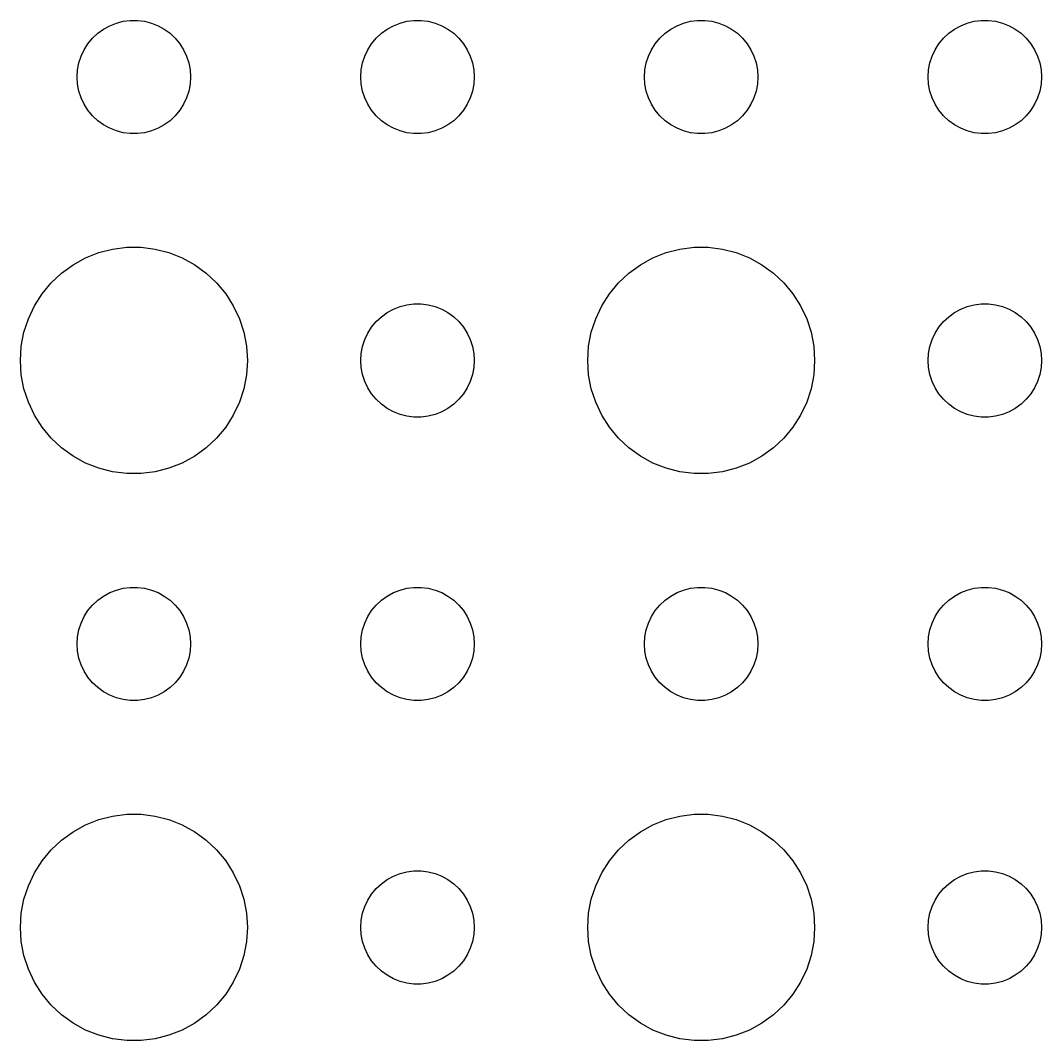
# Model space of a CAD drawing. Header units: metres. Extents: x -104 to 104, y -104 to 104.
# Drawn here: x 19.5 to 46.5, y 19.51 to 46.5 of the extents above; entities that cross this region are included whole.
import ezdxf

# ---------------------------------------------------------------- set-up
doc = ezdxf.new("R2010")
doc.units = ezdxf.units.M

msp = doc.modelspace()

# ---------------------------------------------------------------- linework, layer by layer
for p, q in [((22.0365, 46.4266), (22.2189, 46.4734)), ((22.2189, 46.4734), (22.4058, 46.497)), ((22.4058, 46.497), (22.5942, 46.497)), ((22.5942, 46.497), (22.7811, 46.4734)), ((22.7811, 46.4734), (22.9635, 46.4266)), ((29.5365, 46.4266), (29.7189, 46.4734)), ((29.7189, 46.4734), (29.9058, 46.497)), ((29.9058, 46.497), (30.0942, 46.497)), ((30.0942, 46.497), (30.2811, 46.4734)), ((30.2811, 46.4734), (30.4635, 46.4266)), ((37.0365, 46.4266), (37.2189, 46.4734)), ((37.2189, 46.4734), (37.4058, 46.497)), ((37.4058, 46.497), (37.5942, 46.497)), ((37.5942, 46.497), (37.7811, 46.4734)), ((37.7811, 46.4734), (37.9635, 46.4266)), ((44.5365, 46.4266), (44.7189, 46.4734)), ((44.7189, 46.4734), (44.9058, 46.497)), ((44.9058, 46.497), (45.0942, 46.497)), ((45.0942, 46.497), (45.2811, 46.4734)), ((45.2811, 46.4734), (45.4635, 46.4266)), ((21.5439, 46.1558), (21.6963, 46.2665)), ((21.6963, 46.2665), (21.8613, 46.3572)), ((21.8613, 46.3572), (22.0365, 46.4266)), ((22.9635, 46.4266), (23.1387, 46.3572)), ((23.1387, 46.3572), (23.3037, 46.2665)), ((23.3037, 46.2665), (23.4561, 46.1558)), ((29.0439, 46.1558), (29.1963, 46.2665)), ((29.1963, 46.2665), (29.3613, 46.3572)), ((29.3613, 46.3572), (29.5365, 46.4266)), ((30.4635, 46.4266), (30.6387, 46.3572)), ((30.6387, 46.3572), (30.8037, 46.2665)), ((30.8037, 46.2665), (30.9561, 46.1558)), ((36.5439, 46.1558), (36.6963, 46.2665)), ((36.6963, 46.2665), (36.8613, 46.3572)), ((36.8613, 46.3572), (37.0365, 46.4266)), ((37.9635, 46.4266), (38.1387, 46.3572)), ((38.1387, 46.3572), (38.3037, 46.2665)), ((38.3037, 46.2665), (38.4561, 46.1558)), ((44.0439, 46.1558), (44.1963, 46.2665)), ((44.1963, 46.2665), (44.3613, 46.3572)), ((44.3613, 46.3572), (44.5365, 46.4266)), ((45.4635, 46.4266), (45.6387, 46.3572)), ((45.6387, 46.3572), (45.8037, 46.2665)), ((45.8037, 46.2665), (45.9561, 46.1558)), ((21.2865, 45.8817), (21.4065, 46.0268)), ((21.4065, 46.0268), (21.5439, 46.1558)), ((23.4561, 46.1558), (23.5934, 46.0268)), ((23.5934, 46.0268), (23.7135, 45.8817)), ((28.7865, 45.8817), (28.9065, 46.0268)), ((28.9065, 46.0268), (29.0439, 46.1558)), ((30.9561, 46.1558), (31.0934, 46.0268)), ((31.0934, 46.0268), (31.2135, 45.8817)), ((36.2865, 45.8817), (36.4065, 46.0268)), ((36.4065, 46.0268), (36.5439, 46.1558)), ((38.4561, 46.1558), (38.5934, 46.0268)), ((38.5934, 46.0268), (38.7135, 45.8817)), ((43.7865, 45.8817), (43.9065, 46.0268)), ((43.9065, 46.0268), (44.0439, 46.1558)), ((45.9561, 46.1558), (46.0934, 46.0268)), ((46.0934, 46.0268), (46.2135, 45.8817)), ((21.1053, 45.5522), (21.1855, 45.7226)), ((21.1855, 45.7226), (21.2865, 45.8817)), ((23.7135, 45.8817), (23.8145, 45.7226)), ((23.8145, 45.7226), (23.8947, 45.5522)), ((28.6053, 45.5522), (28.6855, 45.7226)), ((28.6855, 45.7226), (28.7865, 45.8817)), ((31.2135, 45.8817), (31.3145, 45.7226)), ((31.3145, 45.7226), (31.3947, 45.5522)), ((36.1053, 45.5522), (36.1855, 45.7226)), ((36.1855, 45.7226), (36.2865, 45.8817)), ((38.7135, 45.8817), (38.8145, 45.7226)), ((38.8145, 45.7226), (38.8947, 45.5522)), ((43.6053, 45.5522), (43.6855, 45.7226)), ((43.6855, 45.7226), (43.7865, 45.8817)), ((46.2135, 45.8817), (46.3145, 45.7226)), ((46.3145, 45.7226), (46.3947, 45.5522)), ((21.0118, 45.188), (21.0471, 45.373)), ((21.0471, 45.373), (21.1053, 45.5522)), ((23.8947, 45.5522), (23.9529, 45.373)), ((23.9529, 45.373), (23.9882, 45.188)), ((28.5118, 45.188), (28.5471, 45.373)), ((28.5471, 45.373), (28.6053, 45.5522)), ((31.3947, 45.5522), (31.4529, 45.373)), ((31.4529, 45.373), (31.4882, 45.188)), ((36.0118, 45.188), (36.0471, 45.373)), ((36.0471, 45.373), (36.1053, 45.5522)), ((38.8947, 45.5522), (38.9529, 45.373)), ((38.9529, 45.373), (38.9882, 45.188)), ((43.5118, 45.188), (43.5471, 45.373)), ((43.5471, 45.373), (43.6053, 45.5522)), ((46.3947, 45.5522), (46.4529, 45.373)), ((46.4529, 45.373), (46.4882, 45.188)), ((21, 45), (21.0118, 45.188)), ((23.9882, 45.188), (24, 45)), ((28.5, 45), (28.5118, 45.188)), ((31.4882, 45.188), (31.5, 45)), ((36, 45), (36.0118, 45.188)), ((38.9882, 45.188), (39, 45)), ((43.5, 45), (43.5118, 45.188)), ((46.4882, 45.188), (46.5, 45)), ((21.0118, 44.812), (21, 45)), ((24, 45), (23.9882, 44.812)), ((28.5118, 44.812), (28.5, 45)), ((31.5, 45), (31.4882, 44.812)), ((36.0118, 44.812), (36, 45)), ((39, 45), (38.9882, 44.812)), ((43.5118, 44.812), (43.5, 45)), ((46.5, 45), (46.4882, 44.812)), ((21.0471, 44.627), (21.0118, 44.812)), ((21.1053, 44.4478), (21.0471, 44.627)), ((23.9529, 44.627), (23.8947, 44.4478)), ((23.9882, 44.812), (23.9529, 44.627)), ((28.5471, 44.627), (28.5118, 44.812)), ((28.6053, 44.4478), (28.5471, 44.627)), ((31.4529, 44.627), (31.3947, 44.4478)), ((31.4882, 44.812), (31.4529, 44.627)), ((36.0471, 44.627), (36.0118, 44.812)), ((36.1053, 44.4478), (36.0471, 44.627)), ((38.9529, 44.627), (38.8947, 44.4478)), ((38.9882, 44.812), (38.9529, 44.627)), ((43.5471, 44.627), (43.5118, 44.812)), ((43.6053, 44.4478), (43.5471, 44.627)), ((46.4529, 44.627), (46.3947, 44.4478)), ((46.4882, 44.812), (46.4529, 44.627)), ((21.1855, 44.2774), (21.1053, 44.4478)), ((23.8947, 44.4478), (23.8145, 44.2774)), ((28.6855, 44.2774), (28.6053, 44.4478)), ((31.3947, 44.4478), (31.3145, 44.2774)), ((36.1855, 44.2774), (36.1053, 44.4478)), ((38.8947, 44.4478), (38.8145, 44.2774)), ((43.6855, 44.2774), (43.6053, 44.4478)), ((46.3947, 44.4478), (46.3145, 44.2774)), ((21.2865, 44.1183), (21.1855, 44.2774)), ((21.4065, 43.9732), (21.2865, 44.1183)), ((23.7135, 44.1183), (23.5934, 43.9732)), ((23.8145, 44.2774), (23.7135, 44.1183)), ((28.7865, 44.1183), (28.6855, 44.2774)), ((28.9065, 43.9732), (28.7865, 44.1183)), ((31.2135, 44.1183), (31.0934, 43.9732)), ((31.3145, 44.2774), (31.2135, 44.1183)), ((36.2865, 44.1183), (36.1855, 44.2774)), ((36.4065, 43.9732), (36.2865, 44.1183)), ((38.7135, 44.1183), (38.5934, 43.9732)), ((38.8145, 44.2774), (38.7135, 44.1183)), ((43.7865, 44.1183), (43.6855, 44.2774)), ((43.9065, 43.9732), (43.7865, 44.1183)), ((46.2135, 44.1183), (46.0934, 43.9732)), ((46.3145, 44.2774), (46.2135, 44.1183)), ((21.5439, 43.8442), (21.4065, 43.9732)), ((21.6963, 43.7335), (21.5439, 43.8442)), ((23.4561, 43.8442), (23.3037, 43.7335)), ((23.5934, 43.9732), (23.4561, 43.8442)), ((29.0439, 43.8442), (28.9065, 43.9732)), ((29.1963, 43.7335), (29.0439, 43.8442)), ((30.9561, 43.8442), (30.8037, 43.7335)), ((31.0934, 43.9732), (30.9561, 43.8442)), ((36.5439, 43.8442), (36.4065, 43.9732)), ((36.6963, 43.7335), (36.5439, 43.8442)), ((38.4561, 43.8442), (38.3037, 43.7335)), ((38.5934, 43.9732), (38.4561, 43.8442)), ((44.0439, 43.8442), (43.9065, 43.9732)), ((44.1963, 43.7335), (44.0439, 43.8442)), ((45.9561, 43.8442), (45.8037, 43.7335)), ((46.0934, 43.9732), (45.9561, 43.8442)), ((21.8613, 43.6428), (21.6963, 43.7335)), ((22.0365, 43.5734), (21.8613, 43.6428)), ((22.2189, 43.5266), (22.0365, 43.5734)), ((22.4058, 43.503), (22.2189, 43.5266)), ((22.5942, 43.503), (22.4058, 43.503)), ((22.7811, 43.5266), (22.5942, 43.503)), ((22.9635, 43.5734), (22.7811, 43.5266)), ((23.1387, 43.6428), (22.9635, 43.5734)), ((23.3037, 43.7335), (23.1387, 43.6428)), ((29.3613, 43.6428), (29.1963, 43.7335)), ((29.5365, 43.5734), (29.3613, 43.6428)), ((29.7189, 43.5266), (29.5365, 43.5734)), ((29.9058, 43.503), (29.7189, 43.5266)), ((30.0942, 43.503), (29.9058, 43.503)), ((30.2811, 43.5266), (30.0942, 43.503)), ((30.4635, 43.5734), (30.2811, 43.5266)), ((30.6387, 43.6428), (30.4635, 43.5734)), ((30.8037, 43.7335), (30.6387, 43.6428)), ((36.8613, 43.6428), (36.6963, 43.7335)), ((37.0365, 43.5734), (36.8613, 43.6428)), ((37.2189, 43.5266), (37.0365, 43.5734)), ((37.4058, 43.503), (37.2189, 43.5266)), ((37.5942, 43.503), (37.4058, 43.503)), ((37.7811, 43.5266), (37.5942, 43.503)), ((37.9635, 43.5734), (37.7811, 43.5266)), ((38.1387, 43.6428), (37.9635, 43.5734)), ((38.3037, 43.7335), (38.1387, 43.6428)), ((44.3613, 43.6428), (44.1963, 43.7335)), ((44.5365, 43.5734), (44.3613, 43.6428)), ((44.7189, 43.5266), (44.5365, 43.5734)), ((44.9058, 43.503), (44.7189, 43.5266)), ((45.0942, 43.503), (44.9058, 43.503)), ((45.2811, 43.5266), (45.0942, 43.503)), ((45.4635, 43.5734), (45.2811, 43.5266)), ((45.6387, 43.6428), (45.4635, 43.5734)), ((45.8037, 43.7335), (45.6387, 43.6428)), ((21.2227, 40.2145), (21.5729, 40.3532)), ((21.5729, 40.3532), (21.9379, 40.4469)), ((21.9379, 40.4469), (22.3116, 40.4941)), ((22.3116, 40.4941), (22.6884, 40.4941)), ((22.6884, 40.4941), (23.0621, 40.4469)), ((23.0621, 40.4469), (23.427, 40.3532)), ((23.427, 40.3532), (23.7773, 40.2145)), ((36.2227, 40.2145), (36.5729, 40.3532)), ((36.5729, 40.3532), (36.9379, 40.4469)), ((36.9379, 40.4469), (37.3116, 40.4941)), ((37.3116, 40.4941), (37.6884, 40.4941)), ((37.6884, 40.4941), (38.0621, 40.4469)), ((38.0621, 40.4469), (38.427, 40.3532)), ((38.427, 40.3532), (38.7773, 40.2145)), ((20.5877, 39.8115), (20.8925, 40.033)), ((20.8925, 40.033), (21.2227, 40.2145)), ((23.7773, 40.2145), (24.1075, 40.033)), ((24.1075, 40.033), (24.4123, 39.8115)), ((35.5877, 39.8115), (35.8925, 40.033)), ((35.8925, 40.033), (36.2227, 40.2145)), ((38.7773, 40.2145), (39.1075, 40.033)), ((39.1075, 40.033), (39.4123, 39.8115)), ((20.3131, 39.5536), (20.5877, 39.8115)), ((24.4123, 39.8115), (24.6869, 39.5536)), ((35.3131, 39.5536), (35.5877, 39.8115)), ((39.4123, 39.8115), (39.6869, 39.5536)), ((20.0729, 39.2634), (20.3131, 39.5536)), ((24.6869, 39.5536), (24.927, 39.2634)), ((35.0729, 39.2634), (35.3131, 39.5536)), ((39.6869, 39.5536), (39.927, 39.2634)), ((19.8711, 38.9453), (20.0729, 39.2634)), ((24.927, 39.2634), (25.1289, 38.9453)), ((34.8711, 38.9453), (35.0729, 39.2634)), ((39.927, 39.2634), (40.1289, 38.9453)), ((19.7107, 38.6044), (19.8711, 38.9453)), ((25.1289, 38.9453), (25.2893, 38.6044)), ((29.3613, 38.8572), (29.5365, 38.9266)), ((29.5365, 38.9266), (29.7189, 38.9734)), ((29.7189, 38.9734), (29.9058, 38.997)), ((29.9058, 38.997), (30.0942, 38.997)), ((30.0942, 38.997), (30.2811, 38.9734)), ((30.2811, 38.9734), (30.4635, 38.9266)), ((30.4635, 38.9266), (30.6387, 38.8572)), ((34.7107, 38.6044), (34.8711, 38.9453)), ((40.1289, 38.9453), (40.2893, 38.6044)), ((44.3613, 38.8572), (44.5365, 38.9266)), ((44.5365, 38.9266), (44.7189, 38.9734)), ((44.7189, 38.9734), (44.9058, 38.997)), ((44.9058, 38.997), (45.0942, 38.997)), ((45.0942, 38.997), (45.2811, 38.9734)), ((45.2811, 38.9734), (45.4635, 38.9266)), ((45.4635, 38.9266), (45.6387, 38.8572)), ((28.9065, 38.5268), (29.0439, 38.6558)), ((29.0439, 38.6558), (29.1963, 38.7665)), ((29.1963, 38.7665), (29.3613, 38.8572)), ((30.6387, 38.8572), (30.8037, 38.7665)), ((30.8037, 38.7665), (30.9561, 38.6558)), ((30.9561, 38.6558), (31.0934, 38.5268)), ((43.9065, 38.5268), (44.0439, 38.6558)), ((44.0439, 38.6558), (44.1963, 38.7665)), ((44.1963, 38.7665), (44.3613, 38.8572)), ((45.6387, 38.8572), (45.8037, 38.7665)), ((45.8037, 38.7665), (45.9561, 38.6558)), ((45.9561, 38.6558), (46.0934, 38.5268)), ((19.5942, 38.2461), (19.7107, 38.6044)), ((25.2893, 38.6044), (25.4057, 38.2461)), ((28.6855, 38.2226), (28.7865, 38.3817)), ((28.7865, 38.3817), (28.9065, 38.5268)), ((31.0934, 38.5268), (31.2135, 38.3817)), ((31.2135, 38.3817), (31.3145, 38.2226)), ((34.5942, 38.2461), (34.7107, 38.6044)), ((40.2893, 38.6044), (40.4057, 38.2461)), ((43.6855, 38.2226), (43.7865, 38.3817)), ((43.7865, 38.3817), (43.9065, 38.5268)), ((46.0934, 38.5268), (46.2135, 38.3817)), ((46.2135, 38.3817), (46.3145, 38.2226)), ((19.5237, 37.876), (19.5942, 38.2461)), ((25.4057, 38.2461), (25.4763, 37.876)), ((28.6053, 38.0522), (28.6855, 38.2226)), ((31.3145, 38.2226), (31.3947, 38.0522)), ((34.5237, 37.876), (34.5942, 38.2461)), ((40.4057, 38.2461), (40.4763, 37.876)), ((43.6053, 38.0522), (43.6855, 38.2226)), ((46.3145, 38.2226), (46.3947, 38.0522)), ((19.5, 37.5), (19.5237, 37.876)), ((25.4763, 37.876), (25.5, 37.5)), ((28.5118, 37.688), (28.5471, 37.873)), ((28.5471, 37.873), (28.6053, 38.0522)), ((31.3947, 38.0522), (31.4529, 37.873)), ((31.4529, 37.873), (31.4882, 37.688)), ((34.5, 37.5), (34.5237, 37.876)), ((40.4763, 37.876), (40.5, 37.5)), ((43.5118, 37.688), (43.5471, 37.873)), ((43.5471, 37.873), (43.6053, 38.0522)), ((46.3947, 38.0522), (46.4529, 37.873)), ((46.4529, 37.873), (46.4882, 37.688)), ((28.5, 37.5), (28.5118, 37.688)), ((31.4882, 37.688), (31.5, 37.5)), ((43.5, 37.5), (43.5118, 37.688)), ((46.4882, 37.688), (46.5, 37.5)), ((19.5237, 37.124), (19.5, 37.5)), ((25.5, 37.5), (25.4763, 37.124)), ((28.5118, 37.312), (28.5, 37.5)), ((28.5471, 37.127), (28.5118, 37.312)), ((31.4882, 37.312), (31.4529, 37.127)), ((31.5, 37.5), (31.4882, 37.312)), ((34.5237, 37.124), (34.5, 37.5)), ((40.5, 37.5), (40.4763, 37.124)), ((43.5118, 37.312), (43.5, 37.5)), ((43.5471, 37.127), (43.5118, 37.312)), ((46.4882, 37.312), (46.4529, 37.127)), ((46.5, 37.5), (46.4882, 37.312)), ((19.5942, 36.7539), (19.5237, 37.124)), ((25.4763, 37.124), (25.4057, 36.7539)), ((28.6053, 36.9478), (28.5471, 37.127)), ((31.4529, 37.127), (31.3947, 36.9478)), ((34.5942, 36.7539), (34.5237, 37.124)), ((40.4763, 37.124), (40.4057, 36.7539)), ((43.6053, 36.9478), (43.5471, 37.127)), ((46.4529, 37.127), (46.3947, 36.9478)), ((19.7107, 36.3956), (19.5942, 36.7539)), ((25.4057, 36.7539), (25.2893, 36.3956)), ((28.6855, 36.7774), (28.6053, 36.9478)), ((28.7865, 36.6183), (28.6855, 36.7774)), ((31.3145, 36.7774), (31.2135, 36.6183)), ((31.3947, 36.9478), (31.3145, 36.7774)), ((34.7107, 36.3956), (34.5942, 36.7539)), ((40.4057, 36.7539), (40.2893, 36.3956)), ((43.6855, 36.7774), (43.6053, 36.9478)), ((43.7865, 36.6183), (43.6855, 36.7774)), ((46.3145, 36.7774), (46.2135, 36.6183)), ((46.3947, 36.9478), (46.3145, 36.7774)), ((28.9065, 36.4732), (28.7865, 36.6183)), ((29.0439, 36.3442), (28.9065, 36.4732)), ((31.0934, 36.4732), (30.9561, 36.3442)), ((31.2135, 36.6183), (31.0934, 36.4732)), ((43.9065, 36.4732), (43.7865, 36.6183)), ((44.0439, 36.3442), (43.9065, 36.4732)), ((46.0934, 36.4732), (45.9561, 36.3442)), ((46.2135, 36.6183), (46.0934, 36.4732)), ((19.8711, 36.0547), (19.7107, 36.3956)), ((25.2893, 36.3956), (25.1289, 36.0547)), ((29.1963, 36.2335), (29.0439, 36.3442)), ((29.3613, 36.1428), (29.1963, 36.2335)), ((30.8037, 36.2335), (30.6387, 36.1428)), ((30.9561, 36.3442), (30.8037, 36.2335)), ((34.8711, 36.0547), (34.7107, 36.3956)), ((40.2893, 36.3956), (40.1289, 36.0547)), ((44.1963, 36.2335), (44.0439, 36.3442)), ((44.3613, 36.1428), (44.1963, 36.2335)), ((45.8037, 36.2335), (45.6387, 36.1428)), ((45.9561, 36.3442), (45.8037, 36.2335)), ((20.0729, 35.7366), (19.8711, 36.0547)), ((25.1289, 36.0547), (24.927, 35.7366)), ((29.5365, 36.0734), (29.3613, 36.1428)), ((29.7189, 36.0266), (29.5365, 36.0734)), ((29.9058, 36.003), (29.7189, 36.0266)), ((30.0942, 36.003), (29.9058, 36.003)), ((30.2811, 36.0266), (30.0942, 36.003)), ((30.4635, 36.0734), (30.2811, 36.0266)), ((30.6387, 36.1428), (30.4635, 36.0734)), ((35.0729, 35.7366), (34.8711, 36.0547)), ((40.1289, 36.0547), (39.927, 35.7366)), ((44.5365, 36.0734), (44.3613, 36.1428)), ((44.7189, 36.0266), (44.5365, 36.0734)), ((44.9058, 36.003), (44.7189, 36.0266)), ((45.0942, 36.003), (44.9058, 36.003)), ((45.2811, 36.0266), (45.0942, 36.003)), ((45.4635, 36.0734), (45.2811, 36.0266)), ((45.6387, 36.1428), (45.4635, 36.0734)), ((20.3131, 35.4464), (20.0729, 35.7366)), ((24.927, 35.7366), (24.6869, 35.4464)), ((35.3131, 35.4464), (35.0729, 35.7366)), ((39.927, 35.7366), (39.6869, 35.4464)), ((20.5877, 35.1885), (20.3131, 35.4464)), ((24.6869, 35.4464), (24.4123, 35.1885)), ((35.5877, 35.1885), (35.3131, 35.4464)), ((39.6869, 35.4464), (39.4123, 35.1885)), ((20.8925, 34.967), (20.5877, 35.1885)), ((24.4123, 35.1885), (24.1075, 34.967)), ((35.8925, 34.967), (35.5877, 35.1885)), ((39.4123, 35.1885), (39.1075, 34.967)), ((21.2227, 34.7855), (20.8925, 34.967)), ((24.1075, 34.967), (23.7773, 34.7855)), ((36.2227, 34.7855), (35.8925, 34.967)), ((39.1075, 34.967), (38.7773, 34.7855)), ((21.5729, 34.6468), (21.2227, 34.7855)), ((21.9379, 34.5531), (21.5729, 34.6468)), ((23.427, 34.6468), (23.0621, 34.5531)), ((23.7773, 34.7855), (23.427, 34.6468)), ((36.5729, 34.6468), (36.2227, 34.7855)), ((36.9379, 34.5531), (36.5729, 34.6468)), ((38.427, 34.6468), (38.0621, 34.5531)), ((38.7773, 34.7855), (38.427, 34.6468)), ((22.3116, 34.5059), (21.9379, 34.5531)), ((22.6884, 34.5059), (22.3116, 34.5059)), ((23.0621, 34.5531), (22.6884, 34.5059)), ((37.3116, 34.5059), (36.9379, 34.5531)), ((37.6884, 34.5059), (37.3116, 34.5059)), ((38.0621, 34.5531), (37.6884, 34.5059)), ((21.6963, 31.2665), (21.8613, 31.3572)), ((21.8613, 31.3572), (22.0365, 31.4266)), ((22.0365, 31.4266), (22.2189, 31.4734)), ((22.2189, 31.4734), (22.4058, 31.497)), ((22.4058, 31.497), (22.5942, 31.497)), ((22.5942, 31.497), (22.7811, 31.4734)), ((22.7811, 31.4734), (22.9635, 31.4266)), ((22.9635, 31.4266), (23.1387, 31.3572)), ((23.1387, 31.3572), (23.3037, 31.2665)), ((29.1963, 31.2665), (29.3613, 31.3572)), ((29.3613, 31.3572), (29.5365, 31.4266)), ((29.5365, 31.4266), (29.7189, 31.4734)), ((29.7189, 31.4734), (29.9058, 31.497)), ((29.9058, 31.497), (30.0942, 31.497)), ((30.0942, 31.497), (30.2811, 31.4734)), ((30.2811, 31.4734), (30.4635, 31.4266)), ((30.4635, 31.4266), (30.6387, 31.3572)), ((30.6387, 31.3572), (30.8037, 31.2665)), ((36.6963, 31.2665), (36.8613, 31.3572)), ((36.8613, 31.3572), (37.0365, 31.4266)), ((37.0365, 31.4266), (37.2189, 31.4734)), ((37.2189, 31.4734), (37.4058, 31.497)), ((37.4058, 31.497), (37.5942, 31.497)), ((37.5942, 31.497), (37.7811, 31.4734)), ((37.7811, 31.4734), (37.9635, 31.4266)), ((37.9635, 31.4266), (38.1387, 31.3572)), ((38.1387, 31.3572), (38.3037, 31.2665)), ((44.1963, 31.2665), (44.3613, 31.3572)), ((44.3613, 31.3572), (44.5365, 31.4266)), ((44.5365, 31.4266), (44.7189, 31.4734)), ((44.7189, 31.4734), (44.9058, 31.497)), ((44.9058, 31.497), (45.0942, 31.497)), ((45.0942, 31.497), (45.2811, 31.4734)), ((45.2811, 31.4734), (45.4635, 31.4266)), ((45.4635, 31.4266), (45.6387, 31.3572)), ((45.6387, 31.3572), (45.8037, 31.2665)), ((21.4065, 31.0268), (21.5439, 31.1558)), ((21.5439, 31.1558), (21.6963, 31.2665)), ((23.3037, 31.2665), (23.4561, 31.1558)), ((23.4561, 31.1558), (23.5934, 31.0268)), ((28.9065, 31.0268), (29.0439, 31.1558)), ((29.0439, 31.1558), (29.1963, 31.2665)), ((30.8037, 31.2665), (30.9561, 31.1558)), ((30.9561, 31.1558), (31.0934, 31.0268)), ((36.4065, 31.0268), (36.5439, 31.1558)), ((36.5439, 31.1558), (36.6963, 31.2665)), ((38.3037, 31.2665), (38.4561, 31.1558)), ((38.4561, 31.1558), (38.5934, 31.0268)), ((43.9065, 31.0268), (44.0439, 31.1558)), ((44.0439, 31.1558), (44.1963, 31.2665)), ((45.8037, 31.2665), (45.9561, 31.1558)), ((45.9561, 31.1558), (46.0934, 31.0268)), ((21.1855, 30.7226), (21.2865, 30.8817)), ((21.2865, 30.8817), (21.4065, 31.0268)), ((23.5934, 31.0268), (23.7135, 30.8817)), ((23.7135, 30.8817), (23.8145, 30.7226)), ((28.6855, 30.7226), (28.7865, 30.8817)), ((28.7865, 30.8817), (28.9065, 31.0268)), ((31.0934, 31.0268), (31.2135, 30.8817)), ((31.2135, 30.8817), (31.3145, 30.7226)), ((36.1855, 30.7226), (36.2865, 30.8817)), ((36.2865, 30.8817), (36.4065, 31.0268)), ((38.5934, 31.0268), (38.7135, 30.8817)), ((38.7135, 30.8817), (38.8145, 30.7226)), ((43.6855, 30.7226), (43.7865, 30.8817)), ((43.7865, 30.8817), (43.9065, 31.0268)), ((46.0934, 31.0268), (46.2135, 30.8817)), ((46.2135, 30.8817), (46.3145, 30.7226)), ((21.0471, 30.373), (21.1053, 30.5522)), ((21.1053, 30.5522), (21.1855, 30.7226)), ((23.8145, 30.7226), (23.8947, 30.5522)), ((23.8947, 30.5522), (23.9529, 30.373)), ((28.5471, 30.373), (28.6053, 30.5522)), ((28.6053, 30.5522), (28.6855, 30.7226)), ((31.3145, 30.7226), (31.3947, 30.5522)), ((31.3947, 30.5522), (31.4529, 30.373)), ((36.0471, 30.373), (36.1053, 30.5522)), ((36.1053, 30.5522), (36.1855, 30.7226)), ((38.8145, 30.7226), (38.8947, 30.5522)), ((38.8947, 30.5522), (38.9529, 30.373)), ((43.5471, 30.373), (43.6053, 30.5522)), ((43.6053, 30.5522), (43.6855, 30.7226)), ((46.3145, 30.7226), (46.3947, 30.5522)), ((46.3947, 30.5522), (46.4529, 30.373)), ((21.0118, 30.188), (21.0471, 30.373)), ((23.9529, 30.373), (23.9882, 30.188)), ((28.5118, 30.188), (28.5471, 30.373)), ((31.4529, 30.373), (31.4882, 30.188)), ((36.0118, 30.188), (36.0471, 30.373)), ((38.9529, 30.373), (38.9882, 30.188)), ((43.5118, 30.188), (43.5471, 30.373)), ((46.4529, 30.373), (46.4882, 30.188)), ((21, 30), (21.0118, 30.188)), ((21.0118, 29.812), (21, 30)), ((23.9882, 30.188), (24, 30)), ((24, 30), (23.9882, 29.812)), ((28.5, 30), (28.5118, 30.188)), ((28.5118, 29.812), (28.5, 30)), ((31.4882, 30.188), (31.5, 30)), ((31.5, 30), (31.4882, 29.812)), ((36, 30), (36.0118, 30.188)), ((36.0118, 29.812), (36, 30)), ((38.9882, 30.188), (39, 30)), ((39, 30), (38.9882, 29.812)), ((43.5, 30), (43.5118, 30.188)), ((43.5118, 29.812), (43.5, 30)), ((46.4882, 30.188), (46.5, 30)), ((46.5, 30), (46.4882, 29.812)), ((21.0471, 29.627), (21.0118, 29.812)), ((23.9882, 29.812), (23.9529, 29.627)), ((28.5471, 29.627), (28.5118, 29.812)), ((31.4882, 29.812), (31.4529, 29.627)), ((36.0471, 29.627), (36.0118, 29.812)), ((38.9882, 29.812), (38.9529, 29.627)), ((43.5471, 29.627), (43.5118, 29.812)), ((46.4882, 29.812), (46.4529, 29.627)), ((21.1053, 29.4478), (21.0471, 29.627)), ((21.1855, 29.2774), (21.1053, 29.4478)), ((23.8947, 29.4478), (23.8145, 29.2774)), ((23.9529, 29.627), (23.8947, 29.4478)), ((28.6053, 29.4478), (28.5471, 29.627)), ((28.6855, 29.2774), (28.6053, 29.4478)), ((31.3947, 29.4478), (31.3145, 29.2774)), ((31.4529, 29.627), (31.3947, 29.4478)), ((36.1053, 29.4478), (36.0471, 29.627)), ((36.1855, 29.2774), (36.1053, 29.4478)), ((38.8947, 29.4478), (38.8145, 29.2774)), ((38.9529, 29.627), (38.8947, 29.4478)), ((43.6053, 29.4478), (43.5471, 29.627)), ((43.6855, 29.2774), (43.6053, 29.4478)), ((46.3947, 29.4478), (46.3145, 29.2774)), ((46.4529, 29.627), (46.3947, 29.4478)), ((21.2865, 29.1183), (21.1855, 29.2774)), ((23.8145, 29.2774), (23.7135, 29.1183)), ((28.7865, 29.1183), (28.6855, 29.2774)), ((31.3145, 29.2774), (31.2135, 29.1183)), ((36.2865, 29.1183), (36.1855, 29.2774)), ((38.8145, 29.2774), (38.7135, 29.1183)), ((43.7865, 29.1183), (43.6855, 29.2774)), ((46.3145, 29.2774), (46.2135, 29.1183)), ((21.4065, 28.9732), (21.2865, 29.1183)), ((21.5439, 28.8442), (21.4065, 28.9732)), ((23.5934, 28.9732), (23.4561, 28.8442)), ((23.7135, 29.1183), (23.5934, 28.9732)), ((28.9065, 28.9732), (28.7865, 29.1183)), ((29.0439, 28.8442), (28.9065, 28.9732)), ((31.0934, 28.9732), (30.9561, 28.8442)), ((31.2135, 29.1183), (31.0934, 28.9732)), ((36.4065, 28.9732), (36.2865, 29.1183)), ((36.5439, 28.8442), (36.4065, 28.9732)), ((38.5934, 28.9732), (38.4561, 28.8442)), ((38.7135, 29.1183), (38.5934, 28.9732)), ((43.9065, 28.9732), (43.7865, 29.1183)), ((44.0439, 28.8442), (43.9065, 28.9732)), ((46.0934, 28.9732), (45.9561, 28.8442)), ((46.2135, 29.1183), (46.0934, 28.9732)), ((21.6963, 28.7335), (21.5439, 28.8442)), ((21.8613, 28.6427), (21.6963, 28.7335)), ((22.0365, 28.5734), (21.8613, 28.6427)), ((23.1387, 28.6427), (22.9635, 28.5734)), ((23.3037, 28.7335), (23.1387, 28.6427)), ((23.4561, 28.8442), (23.3037, 28.7335)), ((29.1963, 28.7335), (29.0439, 28.8442)), ((29.3613, 28.6427), (29.1963, 28.7335)), ((29.5365, 28.5734), (29.3613, 28.6427)), ((30.6387, 28.6427), (30.4635, 28.5734)), ((30.8037, 28.7335), (30.6387, 28.6427)), ((30.9561, 28.8442), (30.8037, 28.7335)), ((36.6963, 28.7335), (36.5439, 28.8442)), ((36.8613, 28.6427), (36.6963, 28.7335)), ((37.0365, 28.5734), (36.8613, 28.6427)), ((38.1387, 28.6427), (37.9635, 28.5734)), ((38.3037, 28.7335), (38.1387, 28.6427)), ((38.4561, 28.8442), (38.3037, 28.7335)), ((44.1963, 28.7335), (44.0439, 28.8442)), ((44.3613, 28.6427), (44.1963, 28.7335)), ((44.5365, 28.5734), (44.3613, 28.6427)), ((45.6387, 28.6427), (45.4635, 28.5734)), ((45.8037, 28.7335), (45.6387, 28.6427)), ((45.9561, 28.8442), (45.8037, 28.7335)), ((22.2189, 28.5266), (22.0365, 28.5734)), ((22.4058, 28.503), (22.2189, 28.5266)), ((22.5942, 28.503), (22.4058, 28.503)), ((22.7811, 28.5266), (22.5942, 28.503)), ((22.9635, 28.5734), (22.7811, 28.5266)), ((29.7189, 28.5266), (29.5365, 28.5734)), ((29.9058, 28.503), (29.7189, 28.5266)), ((30.0942, 28.503), (29.9058, 28.503)), ((30.2811, 28.5266), (30.0942, 28.503)), ((30.4635, 28.5734), (30.2811, 28.5266)), ((37.2189, 28.5266), (37.0365, 28.5734)), ((37.4058, 28.503), (37.2189, 28.5266)), ((37.5942, 28.503), (37.4058, 28.503)), ((37.7811, 28.5266), (37.5942, 28.503)), ((37.9635, 28.5734), (37.7811, 28.5266)), ((44.7189, 28.5266), (44.5365, 28.5734)), ((44.9058, 28.503), (44.7189, 28.5266)), ((45.0942, 28.503), (44.9058, 28.503)), ((45.2811, 28.5266), (45.0942, 28.503)), ((45.4635, 28.5734), (45.2811, 28.5266)), ((21.5729, 25.3532), (21.9379, 25.4469)), ((21.9379, 25.4469), (22.3116, 25.4941)), ((22.3116, 25.4941), (22.6884, 25.4941)), ((22.6884, 25.4941), (23.0621, 25.4469)), ((23.0621, 25.4469), (23.427, 25.3532)), ((36.5729, 25.3532), (36.9379, 25.4469)), ((36.9379, 25.4469), (37.3116, 25.4941)), ((37.3116, 25.4941), (37.6884, 25.4941)), ((37.6884, 25.4941), (38.0621, 25.4469)), ((38.0621, 25.4469), (38.427, 25.3532)), ((20.8925, 25.033), (21.2227, 25.2145)), ((21.2227, 25.2145), (21.5729, 25.3532)), ((23.427, 25.3532), (23.7773, 25.2145)), ((23.7773, 25.2145), (24.1075, 25.033)), ((35.8925, 25.033), (36.2227, 25.2145)), ((36.2227, 25.2145), (36.5729, 25.3532)), ((38.427, 25.3532), (38.7773, 25.2145)), ((38.7773, 25.2145), (39.1075, 25.033)), ((20.5877, 24.8115), (20.8925, 25.033)), ((24.1075, 25.033), (24.4123, 24.8115)), ((35.5877, 24.8115), (35.8925, 25.033)), ((39.1075, 25.033), (39.4123, 24.8115)), ((20.3131, 24.5536), (20.5877, 24.8115)), ((24.4123, 24.8115), (24.6869, 24.5536)), ((35.3131, 24.5536), (35.5877, 24.8115)), ((39.4123, 24.8115), (39.6869, 24.5536)), ((20.0729, 24.2634), (20.3131, 24.5536)), ((24.6869, 24.5536), (24.927, 24.2634)), ((35.0729, 24.2634), (35.3131, 24.5536)), ((39.6869, 24.5536), (39.927, 24.2634)), ((19.8711, 23.9453), (20.0729, 24.2634)), ((24.927, 24.2634), (25.1289, 23.9453)), ((34.8711, 23.9453), (35.0729, 24.2634)), ((39.927, 24.2634), (40.1289, 23.9453)), ((19.7107, 23.6044), (19.8711, 23.9453)), ((25.1289, 23.9453), (25.2893, 23.6044)), ((29.0439, 23.6558), (29.1963, 23.7665)), ((29.1963, 23.7665), (29.3613, 23.8572)), ((29.3613, 23.8572), (29.5365, 23.9266)), ((29.5365, 23.9266), (29.7189, 23.9734)), ((29.7189, 23.9734), (29.9058, 23.997)), ((29.9058, 23.997), (30.0942, 23.997)), ((30.0942, 23.997), (30.2811, 23.9734)), ((30.2811, 23.9734), (30.4635, 23.9266)), ((30.4635, 23.9266), (30.6387, 23.8572)), ((30.6387, 23.8572), (30.8037, 23.7665)), ((30.8037, 23.7665), (30.9561, 23.6558)), ((34.7107, 23.6044), (34.8711, 23.9453)), ((40.1289, 23.9453), (40.2893, 23.6044)), ((44.0439, 23.6558), (44.1963, 23.7665)), ((44.1963, 23.7665), (44.3613, 23.8572)), ((44.3613, 23.8572), (44.5365, 23.9266)), ((44.5365, 23.9266), (44.7189, 23.9734)), ((44.7189, 23.9734), (44.9058, 23.997)), ((44.9058, 23.997), (45.0942, 23.997)), ((45.0942, 23.997), (45.2811, 23.9734)), ((45.2811, 23.9734), (45.4635, 23.9266)), ((45.4635, 23.9266), (45.6387, 23.8572)), ((45.6387, 23.8572), (45.8037, 23.7665)), ((45.8037, 23.7665), (45.9561, 23.6558)), ((19.5942, 23.2461), (19.7107, 23.6044)), ((25.2893, 23.6044), (25.4057, 23.2461)), ((28.7865, 23.3817), (28.9065, 23.5268)), ((28.9065, 23.5268), (29.0439, 23.6558)), ((30.9561, 23.6558), (31.0934, 23.5268)), ((31.0934, 23.5268), (31.2135, 23.3817)), ((34.5942, 23.2461), (34.7107, 23.6044)), ((40.2893, 23.6044), (40.4057, 23.2461)), ((43.7865, 23.3817), (43.9065, 23.5268)), ((43.9065, 23.5268), (44.0439, 23.6558)), ((45.9561, 23.6558), (46.0934, 23.5268)), ((46.0934, 23.5268), (46.2135, 23.3817)), ((19.5237, 22.876), (19.5942, 23.2461)), ((25.4057, 23.2461), (25.4763, 22.876)), ((28.6053, 23.0522), (28.6855, 23.2226)), ((28.6855, 23.2226), (28.7865, 23.3817)), ((31.2135, 23.3817), (31.3145, 23.2226)), ((31.3145, 23.2226), (31.3947, 23.0522)), ((34.5237, 22.876), (34.5942, 23.2461)), ((40.4057, 23.2461), (40.4763, 22.876)), ((43.6053, 23.0522), (43.6855, 23.2226)), ((43.6855, 23.2226), (43.7865, 23.3817)), ((46.2135, 23.3817), (46.3145, 23.2226)), ((46.3145, 23.2226), (46.3947, 23.0522)), ((28.5471, 22.873), (28.6053, 23.0522)), ((31.3947, 23.0522), (31.4529, 22.873)), ((43.5471, 22.873), (43.6053, 23.0522)), ((46.3947, 23.0522), (46.4529, 22.873)), ((19.5, 22.5), (19.5237, 22.876)), ((25.4763, 22.876), (25.5, 22.5)), ((28.5, 22.5), (28.5118, 22.688)), ((28.5118, 22.688), (28.5471, 22.873)), ((31.4529, 22.873), (31.4882, 22.688)), ((31.4882, 22.688), (31.5, 22.5)), ((34.5, 22.5), (34.5237, 22.876)), ((40.4763, 22.876), (40.5, 22.5)), ((43.5, 22.5), (43.5118, 22.688)), ((43.5118, 22.688), (43.5471, 22.873)), ((46.4529, 22.873), (46.4882, 22.688)), ((46.4882, 22.688), (46.5, 22.5)), ((19.5237, 22.124), (19.5, 22.5)), ((25.5, 22.5), (25.4763, 22.124)), ((28.5118, 22.312), (28.5, 22.5)), ((31.5, 22.5), (31.4882, 22.312)), ((34.5237, 22.124), (34.5, 22.5)), ((40.5, 22.5), (40.4763, 22.124)), ((43.5118, 22.312), (43.5, 22.5)), ((46.5, 22.5), (46.4882, 22.312)), ((28.5471, 22.127), (28.5118, 22.312)), ((31.4882, 22.312), (31.4529, 22.127)), ((43.5471, 22.127), (43.5118, 22.312)), ((46.4882, 22.312), (46.4529, 22.127)), ((19.5942, 21.7539), (19.5237, 22.124)), ((25.4763, 22.124), (25.4057, 21.7539)), ((28.6053, 21.9478), (28.5471, 22.127)), ((28.6855, 21.7774), (28.6053, 21.9478)), ((31.3947, 21.9478), (31.3145, 21.7774)), ((31.4529, 22.127), (31.3947, 21.9478)), ((34.5942, 21.7539), (34.5237, 22.124)), ((40.4763, 22.124), (40.4057, 21.7539)), ((43.6053, 21.9478), (43.5471, 22.127)), ((43.6855, 21.7774), (43.6053, 21.9478)), ((46.3947, 21.9478), (46.3145, 21.7774)), ((46.4529, 22.127), (46.3947, 21.9478)), ((19.7107, 21.3956), (19.5942, 21.7539)), ((25.4057, 21.7539), (25.2893, 21.3956)), ((28.7865, 21.6183), (28.6855, 21.7774)), ((28.9065, 21.4732), (28.7865, 21.6183)), ((31.2135, 21.6183), (31.0934, 21.4732)), ((31.3145, 21.7774), (31.2135, 21.6183)), ((34.7107, 21.3956), (34.5942, 21.7539)), ((40.4057, 21.7539), (40.2893, 21.3956)), ((43.7865, 21.6183), (43.6855, 21.7774)), ((43.9065, 21.4732), (43.7865, 21.6183)), ((46.2135, 21.6183), (46.0934, 21.4732)), ((46.3145, 21.7774), (46.2135, 21.6183)), ((19.8711, 21.0547), (19.7107, 21.3956)), ((25.2893, 21.3956), (25.1289, 21.0547)), ((29.0439, 21.3442), (28.9065, 21.4732)), ((29.1963, 21.2335), (29.0439, 21.3442)), ((30.9561, 21.3442), (30.8037, 21.2335)), ((31.0934, 21.4732), (30.9561, 21.3442)), ((34.8711, 21.0547), (34.7107, 21.3956)), ((40.2893, 21.3956), (40.1289, 21.0547)), ((44.0439, 21.3442), (43.9065, 21.4732)), ((44.1963, 21.2335), (44.0439, 21.3442)), ((45.9561, 21.3442), (45.8037, 21.2335)), ((46.0934, 21.4732), (45.9561, 21.3442)), ((29.3613, 21.1427), (29.1963, 21.2335)), ((29.5365, 21.0734), (29.3613, 21.1427)), ((29.7189, 21.0266), (29.5365, 21.0734)), ((30.4635, 21.0734), (30.2811, 21.0266)), ((30.6387, 21.1427), (30.4635, 21.0734)), ((30.8037, 21.2335), (30.6387, 21.1427)), ((44.3613, 21.1427), (44.1963, 21.2335)), ((44.5365, 21.0734), (44.3613, 21.1427)), ((44.7189, 21.0266), (44.5365, 21.0734)), ((45.4635, 21.0734), (45.2811, 21.0266)), ((45.6387, 21.1427), (45.4635, 21.0734)), ((45.8037, 21.2335), (45.6387, 21.1427)), ((20.0729, 20.7366), (19.8711, 21.0547)), ((25.1289, 21.0547), (24.927, 20.7366)), ((29.9058, 21.003), (29.7189, 21.0266)), ((30.0942, 21.003), (29.9058, 21.003)), ((30.2811, 21.0266), (30.0942, 21.003)), ((35.0729, 20.7366), (34.8711, 21.0547)), ((40.1289, 21.0547), (39.927, 20.7366)), ((44.9058, 21.003), (44.7189, 21.0266)), ((45.0942, 21.003), (44.9058, 21.003)), ((45.2811, 21.0266), (45.0942, 21.003)), ((20.3131, 20.4464), (20.0729, 20.7366)), ((24.927, 20.7366), (24.6869, 20.4464)), ((35.3131, 20.4464), (35.0729, 20.7366)), ((39.927, 20.7366), (39.6869, 20.4464)), ((20.5877, 20.1884), (20.3131, 20.4464)), ((24.6869, 20.4464), (24.4123, 20.1884)), ((35.5877, 20.1884), (35.3131, 20.4464)), ((39.6869, 20.4464), (39.4123, 20.1884)), ((20.8925, 19.967), (20.5877, 20.1884)), ((24.4123, 20.1884), (24.1075, 19.967)), ((35.8925, 19.967), (35.5877, 20.1884)), ((39.4123, 20.1884), (39.1075, 19.967)), ((21.2227, 19.7855), (20.8925, 19.967)), ((21.5729, 19.6468), (21.2227, 19.7855)), ((23.7773, 19.7855), (23.427, 19.6468)), ((24.1075, 19.967), (23.7773, 19.7855)), ((36.2227, 19.7855), (35.8925, 19.967)), ((36.5729, 19.6468), (36.2227, 19.7855)), ((38.7773, 19.7855), (38.427, 19.6468)), ((39.1075, 19.967), (38.7773, 19.7855)), ((21.9379, 19.5531), (21.5729, 19.6468)), ((22.3116, 19.5059), (21.9379, 19.5531)), ((22.6884, 19.5059), (22.3116, 19.5059)), ((23.0621, 19.5531), (22.6884, 19.5059)), ((23.427, 19.6468), (23.0621, 19.5531)), ((36.9379, 19.5531), (36.5729, 19.6468)), ((37.3116, 19.5059), (36.9379, 19.5531)), ((37.6884, 19.5059), (37.3116, 19.5059)), ((38.0621, 19.5531), (37.6884, 19.5059)), ((38.427, 19.6468), (38.0621, 19.5531))]:
    msp.add_line(p, q)

doc.saveas('drawing.dxf')
